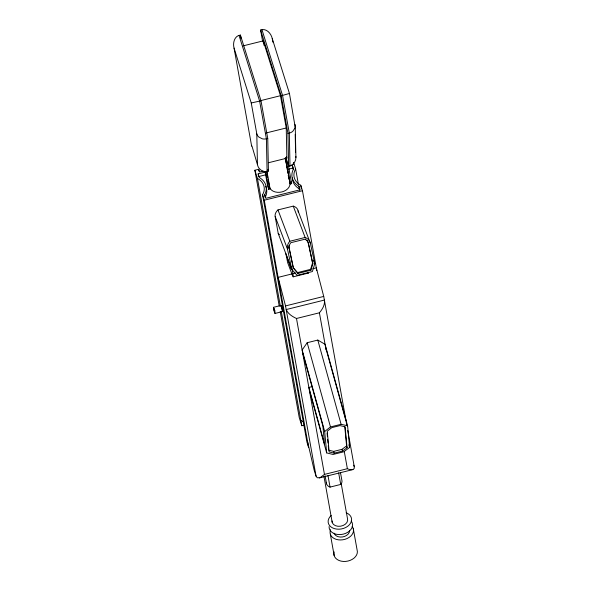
<?xml version="1.0" encoding="UTF-8"?>
<svg xmlns="http://www.w3.org/2000/svg" width="591" height="591" viewBox="0 0 591 591"><rect width="100%" height="100%" fill="white"/><g stroke="black" fill="none" stroke-linecap="round" stroke-linejoin="round"><path stroke-width="0.89" d="M295.241 126.215L295.914 157.501C296.017 161.668 292.87 165.635 288.644 166.078L286.029 157.738M282.077 308.509L281.109 305.429L273.47 307.32L274.217 311.161M281.419 307.069L281.375 306.493L282.624 311.553L274.985 313.452L274.364 310.401M281.109 305.429L281.309 306.936M288.873 245.509A7.993 7.048 -20.7 0 0 288.859 247.156L293.232 267.775L297.879 273.456L310.925 270.213L310.593 269.341L312.536 262.98L308.118 242.376A7.993 7.048 -20.7 0 0 307.128 240.441M310.925 270.213L312.861 263.852L308.443 243.248A7.993 7.048 -20.7 0 0 304.845 239.237L290.824 242.702A7.993 7.048 -20.7 0 0 289.191 248.028L293.557 268.646M314.752 263.785L312.388 271.55L297.103 275.347L291.828 269.474L278.228 233.526L275.177 216.535A10.564 7.284 -17.4 0 1 277.962 209.908L293.262 206.126A10.564 7.284 -17.4 0 1 298.063 210.854L310.393 243.329L314.752 263.785L313.459 260.358M265.655 186.254A21.764 15.698 -10.2 0 1 265.728 196.256L265.152 197.387L264.672 194.698L265.248 193.567A21.764 15.698 -10.2 0 0 260.432 178.194L259.279 177.492L258.149 173.88L266.053 171.915M307.187 342.714L302.141 349.983L324.681 431.496L326.683 452.913L333.051 454.464L343.674 451.827L349.628 447.461L347.597 425.808L325.057 344.287L317.803 340.076L307.187 342.714L330.472 426.931L324.681 431.496M319.406 312.794C322.331 309.329 325.213 304.793 324.378 300.073L286.177 309.558C288.046 313.88 292.346 316.621 296.49 318.49L319.406 312.794L326.062 349.865M347.774 430.507L354.275 466.742C355.302 470.776 349.495 469.919 347.375 468.707L324.459 474.403L320.041 477.705L317.234 477.757L316.074 476.228L314.124 470.008L307.667 442.149M326.35 482.345A7.89 5.688 -10.2 0 0 329.977 487.117L340.778 484.435A7.89 5.688 -10.2 0 0 341.812 480.025L340.527 472.859M328.692 450.179L333.693 451.398L341.953 449.345L346.585 445.946L344.797 426.857M342.44 451.103L347.072 447.705L345.107 426.791L339.988 425.601L331.787 427.633L327.237 431.223L329.172 451.938L334.174 453.157L342.44 451.103L341.953 449.345M251.943 145.977L257.454 164.682C258.341 169.528 263.726 173.082 268.447 171.095L267.745 138.442L261 100.802L240.397 35.061C234.354 35.755 232.61 43.121 234.066 48.122L251.648 146.154M262.707 41.828L260.587 30.045C266.253 27.829 271.225 33.532 272.266 38.637L289.45 93.481L295.035 126.208M243.064 45.884L263.261 40.868L280.452 95.712L286.236 127.974L286.886 158.159L268.447 162.739M260.254 100.729L280.452 95.712M261 100.802L251.249 102.967L234.066 48.122M288.644 166.078L287.943 133.426L281.19 95.786L289.45 93.481M266.039 132.99L286.236 127.974M267.745 138.442L266.386 138.782A7.713 6.686 -7.6 0 1 262.308 138.819L258.799 137.023A8.326 7.218 -7.6 0 1 256.797 133.876L251.249 102.967M287.943 133.426L289.309 133.086A7.713 6.686 -7.6 0 0 292.863 131.224L294.946 128.048A8.326 7.218 -7.6 0 0 294.998 124.391M279.248 306.123L254.876 170.238L258.666 169.292L259.523 172.018L263.017 171.146M288.002 166.47L292.39 165.377L293.52 168.989L292.944 170.119A21.764 15.698 -10.2 0 0 297.761 185.493L298.913 186.195L300.051 189.807L265.802 198.31L264.672 194.698M258.629 176.569L266.534 174.604M288.482 169.152L292.87 168.066L292.39 165.377M265.056 171.479L267.627 185.818L268.728 189.319L270.094 188.987L266.873 171.065M285.401 158.019L290.284 183.971L291.651 183.631L287.795 162.126M254.876 170.238L257.44 178.408A19.717 14.228 -10.2 0 1 262.559 194.764L306.928 442.075L308.635 447.527L264.266 200.216L302.466 190.73L300.76 185.279A19.717 14.228 -10.2 0 1 295.633 168.923L293.845 163.205M291.828 269.474L287.47 249.018A9.862 8.695 -20.7 0 1 289.841 241.254L305.119 237.456A9.862 8.695 -20.7 0 1 310.393 243.329M292.323 273.84L278.11 277.371L285.527 305.916L316.074 476.228M290.92 266.593A6.87 0.436 76.1 0 1 290.698 267.789L285.785 253.421L287.684 262.714L292.538 275.635A11.547 0.731 76.1 0 0 292.907 273.618L295.456 272.983M312.757 268.765L316.311 267.886L323.728 296.431L346.799 425.069M293.232 267.775L297.546 272.584L310.593 269.341M293.21 276.832L308.495 273.035M285.527 305.916L323.728 296.431M312.255 386.588L308.857 387.43L324.599 444.366L322.885 426.008L302.658 352.864M280.223 311.56L299.238 417.549L301.802 425.727L304.468 425.062M330.472 426.931L341.088 424.294L347.597 425.808M319.236 477.949L352.96 469.572M299.851 190.332L299.401 188.884L298.248 188.182A21.764 15.698 -10.2 0 1 292.36 177.906M278.228 233.526L279.432 234.708M282.624 311.553L282.254 310.637M273.47 307.32L274.438 310.408M274.985 313.452L274.35 311.368M282.225 310.209L282.129 309.019M308.258 242.938L308.591 243.81M293.262 206.126L305.119 237.456M312.536 262.98L312.861 263.852M277.977 209.923L289.841 241.254M288.955 247.732L289.287 248.604M297.546 272.584L297.879 273.456M275.177 216.535L287.47 249.018M274.475 311.789L274.719 312.38L274.483 310.918M261.953 29.705L282.557 95.454L289.309 133.086L290.004 165.739M260.587 30.045L281.19 95.786M292.87 168.066L293.328 169.506M286.362 156.497L286.886 158.159M291.097 181.873L291.651 183.631M239.03 35.394L259.634 101.142L266.386 138.782L267.088 171.434M267.922 169.425L268.447 171.095M353.787 465.183L354.275 466.742M262.559 194.764L264.266 200.216M325.575 347.168L345.801 420.319M348.897 444.824L349.628 447.461M317.803 340.076L341.088 424.294M346.585 445.946L347.072 447.705M333.693 451.398L334.174 453.157M309.374 390.311L326.683 452.913M274.985 310.696L275.118 311.184M274.231 309.883L273.736 308.391L274.091 310.371M274.224 310.888L274.423 311.9M302.466 190.73L316.798 270.597M300.76 185.279L301.41 188.898M298.913 186.195L299.401 188.884M272.266 38.637L272.909 42.212M295.633 168.923L298.396 184.326M293.402 162.562L293.72 164.372M344.309 451.62L347.375 468.707M298.093 210.839L298.418 212.634M353.248 528.465L357.104 549.97A11.835 8.533 -10.2 0 1 345.661 561.413A11.835 8.533 -10.2 0 1 334.174 551.935M285.623 157.982L290.284 183.971M285.172 158.063L286.133 163.434M286.458 165.229L287.263 169.706M287.581 171.501L287.906 173.296M288.223 175.084L289.029 179.568M263.261 40.868L264.074 45.411M341.17 483.386L347.501 518.662A7.89 5.688 -10.2 0 1 340.556 526.212A7.89 5.688 -10.2 0 1 332.039 520.981M338.643 472.837L340.734 484.487M291.961 268.336L292.907 273.618M327.961 475.489L330.051 487.139M325.087 475.755L326.535 483.822M296.49 318.49L324.459 474.403M323.942 476.331L332.216 522.451M266.807 171.996L267.775 177.374M268.092 179.169L269.54 187.229A10.424 7.52 -10.2 0 0 281.9 191.927A10.424 7.52 -10.2 0 0 289.738 182.213M265.514 171.397L268.728 189.319M330.325 534.153L334.188 555.666M240.397 35.061L241.047 38.688M258.666 169.292L258.991 171.102M258.149 173.88L258.474 175.675M257.44 178.408L280.356 306.175M281.331 311.612L301.802 425.727M327.089 433.07L327.421 436.675M327.68 439.379L328.012 442.977M328.264 445.68L328.603 449.278M295.855 156.342L295.914 157.501M295.212 134.356L295.596 152.478M256.797 133.884L257.454 164.682M300.834 420.349A19.717 14.228 -10.2 0 1 303.708 422.336M351.231 521.07A11.835 8.533 -10.2 0 1 343.386 534.109A11.835 8.533 -10.2 0 1 329.091 526.566M346.149 512.766A11.835 8.533 -10.2 0 1 349.392 524.771A11.835 8.533 -10.2 0 1 332.46 527.859A11.835 8.533 -10.2 0 1 331.189 515.492M349.606 530.888A7.89 5.688 -10.2 0 1 342.485 536.96A7.89 5.688 -10.2 0 1 334.144 533.208M352.192 526.448A11.835 8.533 -10.2 0 1 342.832 539.79A11.835 8.533 -10.2 0 1 330.583 529.684M308.546 272.325A11.547 0.731 76.1 0 1 308.17 272.673M305.51 238.927A7.993 7.048 -20.7 0 1 305.968 239.259"/></g></svg>
